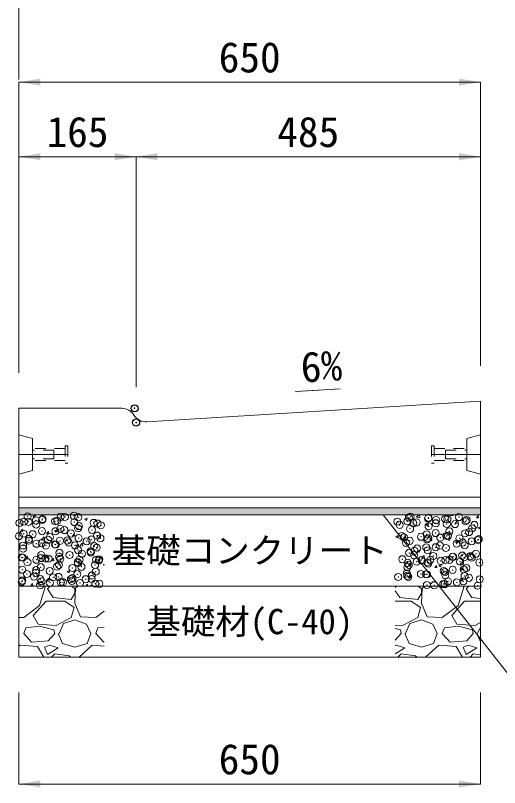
# Model space of a CAD drawing. Units: millimetres at full size. Extents: x 10958 to 33220, y 2125 to 9550.
# Drawn here: x 13003 to 13685, y 3627 to 4714 of the extents above; entities that cross this region are included whole.
import ezdxf
from ezdxf.enums import TextEntityAlignment as Align

# ---------------------------------------------------------------- set-up
doc = ezdxf.new("R2010")
doc.units = ezdxf.units.MM
doc.header["$LTSCALE"] = 20
doc.header["$PDMODE"] = 32
doc.header["$PDSIZE"] = 10
doc.linetypes.add('USER1', pattern=[1.35, 0.75, -0.6])
for name, color, linetype, lineweight in [('インサート', 3, 'USER1', 5), ('ハッチング_基礎', 150, 'Continuous', 5), ('中心線', 1, 'Continuous', 13), ('寸法線', 7, 'Continuous', 13), ('引出線', 4, 'Continuous', 13), ('本体', 2, 'Continuous', 13), ('舗装・基礎', 3, 'Continuous', 13)]:
    doc.layers.add(name, color=color, linetype=linetype, lineweight=lineweight)
for name, color, linetype in [('ハッチング_モルタル', 30, 'Continuous'), ('作業エリア', 11, 'Continuous'), ('文字', 41, 'Continuous')]:
    doc.layers.add(name, color=color, linetype=linetype)
doc.styles.add('ＭＳ ゴシック', font='')
doc.styles.get('ＭＳ ゴシック').set_extended_font_data('MS Gothic')

# ---------------------------------------------------------------- blocks, each defined once
blk = doc.blocks.new('open_arrow')
at = {"color": 0, "linetype": 'Continuous', "lineweight": -2}
blk.add_lwpolyline([(7.5, 1.25), (0, 0), (7.5, -1.25)], dxfattribs=at)
blk = doc.blocks.new('filled_arrow')
at = {"color": 0, "linetype": 'Continuous', "lineweight": -2}
blk.add_solid([(7.5, 1.25), (0, 0), (7.5, -1.25)], dxfattribs=at)

msp = doc.modelspace()

# ---------------------------------------------------------------- hatches: boundary and pattern name
at = {"layer": 'ハッチング_モルタル'}
msp.add_hatch(color=256, dxfattribs=at).paths.add_polyline_path([(13658.14, 4010.84), (13658.14, 4020.84), (13008.14, 4020.84), (13008.14, 4010.84)])

# ---------------------------------------------------------------- linework, layer by layer
at = {"layer": 'インサート'}
for p, q in [((13077.14, 4107.84), (13073.14, 4107.84)), ((13073.14, 4107.84), (13073.14, 4083.84)), ((13077.14, 4107.84), (13077.14, 4083.84)), ((13589.14, 4107.84), (13593.14, 4107.84)), ((13589.14, 4107.84), (13589.14, 4083.84)), ((13593.14, 4107.84), (13593.14, 4083.84)), ((13073.14, 4104.09), (13027.14, 4104.09)), ((13027.14, 4104.09), (13027.14, 4087.59)), ((13057.14, 4101.84), (13027.14, 4101.84)), ((13057.14, 4101.84), (13057.14, 4089.84)), ((13593.14, 4104.09), (13639.14, 4104.09)), ((13609.14, 4101.84), (13639.14, 4101.84)), ((13609.14, 4101.84), (13609.14, 4089.84)), ((13639.14, 4104.09), (13639.14, 4087.59)), ((13057.14, 4089.84), (13027.14, 4089.84)), ((13073.14, 4087.59), (13027.14, 4087.59)), ((13593.14, 4087.59), (13639.14, 4087.59)), ((13609.14, 4089.84), (13639.14, 4089.84)), ((13077.14, 4083.84), (13073.14, 4083.84)), ((13589.14, 4083.84), (13593.14, 4083.84))]:
    msp.add_line(p, q, dxfattribs=at)
at = {"layer": 'ハッチング_基礎'}
for p, q in [((13027.83, 4008.99), (13031.39, 4010.36)), ((13027.83, 4008.98), (13030.35, 4007.28)), ((13030.35, 4007.28), (13031.38, 4010.35)), ((13568.28, 4007.49), (13571.49, 4010.84)), ((13572.79, 4006.79), (13572.32, 4010.84)), ((13616.05, 4010.14), (13616.64, 4010.84)), ((13616.05, 4010.14), (13619.09, 4009.87)), ((13619.07, 4009.87), (13618.89, 4010.84)), ((13652.49, 4006.95), (13654.94, 4009.87)), ((13655.5, 4006.68), (13654.92, 4009.87)), ((13100.83, 4004.91), (13103.36, 4003.21)), ((13100.84, 4004.92), (13104.39, 4006.29)), ((13103.36, 4003.21), (13104.39, 4006.28)), ((13568.27, 4007.5), (13572.79, 4006.8)), ((13581.56, 3996.9), (13585.11, 3998.26)), ((13584.08, 3995.18), (13585.11, 3998.25)), ((13622.49, 3999.08), (13626.45, 4003.21)), ((13622.49, 3999.09), (13627.01, 3998.39)), ((13627.01, 3998.38), (13626.44, 4003.21)), ((13652.49, 4006.95), (13655.53, 4006.69)), ((13010.72, 3987.91), (13013.17, 3990.83)), ((13010.72, 3987.91), (13013.76, 3987.64)), ((13013.74, 3987.64), (13013.15, 3990.83)), ((13047.16, 3984.72), (13049.61, 3987.64)), ((13050.18, 3984.45), (13049.59, 3987.64)), ((13058.15, 3988.54), (13061.71, 3989.9)), ((13058.15, 3988.53), (13060.67, 3986.82)), ((13060.68, 3986.82), (13061.71, 3989.89)), ((13581.55, 3996.89), (13584.08, 3995.18)), ((13654.56, 3992.83), (13658.12, 3994.19)), ((13654.56, 3992.82), (13657.08, 3991.11)), ((13657.08, 3991.11), (13658.11, 3994.18)), ((13039.59, 3975.79), (13043.54, 3979.91)), ((13044.1, 3975.09), (13043.54, 3979.91)), ((13047.16, 3984.72), (13050.19, 3984.46)), ((13083.6, 3981.53), (13086.04, 3984.45)), ((13083.6, 3981.53), (13086.63, 3981.27)), ((13086.61, 3981.27), (13086.03, 3984.45)), ((13120.03, 3978.35), (13122.48, 3981.27)), ((13120.03, 3978.35), (13123.07, 3978.08)), ((13123.05, 3978.08), (13122.46, 3981.26)), ((13538.87, 3980.51), (13542.43, 3981.88)), ((13538.87, 3980.5), (13541.4, 3978.8)), ((13541.4, 3978.8), (13542.43, 3981.87)), ((13550.23, 3978.3), (13552.68, 3981.22)), ((13550.23, 3978.3), (13553.26, 3978.04)), ((13553.24, 3978.03), (13552.66, 3981.22)), ((13586.66, 3975.12), (13589.11, 3978.04)), ((13589.68, 3974.85), (13589.09, 3978.03)), ((13611.87, 3976.43), (13614.4, 3974.73)), ((13611.88, 3976.44), (13615.44, 3977.81)), ((13614.4, 3974.73), (13615.43, 3977.8)), ((13015.46, 3972.14), (13017.99, 3970.44)), ((13015.47, 3972.15), (13019.03, 3973.52)), ((13017.99, 3970.44), (13019.02, 3973.51)), ((13039.59, 3975.8), (13044.1, 3975.09)), ((13088.47, 3968.08), (13091, 3966.37)), ((13088.48, 3968.09), (13092.03, 3969.45)), ((13091, 3966.37), (13092.03, 3969.44)), ((13093.8, 3967.38), (13097.76, 3971.5)), ((13093.8, 3967.39), (13098.32, 3966.69)), ((13098.32, 3966.68), (13097.76, 3971.5)), ((13586.66, 3975.12), (13589.7, 3974.85)), ((13623.1, 3971.93), (13625.55, 3974.85)), ((13623.1, 3971.93), (13626.14, 3971.66)), ((13626.12, 3971.66), (13625.53, 3974.84)), ((13569.19, 3960.05), (13571.72, 3958.34)), ((13569.2, 3960.06), (13572.75, 3961.42)), ((13571.72, 3958.34), (13572.75, 3961.41)), ((13642.2, 3955.99), (13645.76, 3957.36)), ((13642.2, 3955.98), (13644.72, 3954.28)), ((13644.72, 3954.28), (13645.75, 3957.35)), ((13017.77, 3949.7), (13020.22, 3952.62)), ((13017.77, 3949.7), (13020.81, 3949.43)), ((13020.79, 3949.43), (13020.2, 3952.61)), ((13045.79, 3951.7), (13049.35, 3953.07)), ((13045.79, 3951.69), (13048.31, 3949.99)), ((13048.31, 3949.99), (13049.34, 3953.06)), ((13054.21, 3946.51), (13056.66, 3949.43)), ((13054.21, 3946.51), (13057.24, 3946.25)), ((13057.22, 3946.24), (13056.64, 3949.43)), ((13090.64, 3943.32), (13093.09, 3946.24)), ((13093.66, 3943.05), (13093.07, 3946.24)), ((13118.79, 3947.62), (13121.32, 3945.92)), ((13118.8, 3947.63), (13122.35, 3949)), ((13121.32, 3945.92), (13122.35, 3948.99)), ((13575.01, 3949.6), (13578.97, 3953.72)), ((13575.01, 3949.6), (13579.53, 3948.9)), ((13579.53, 3948.9), (13578.96, 3953.72)), ((13629.23, 3941.19), (13633.18, 3945.31)), ((13633.74, 3940.49), (13633.18, 3945.31)), ((13090.64, 3943.32), (13093.68, 3943.06)), ((13127.08, 3940.14), (13128.14, 3941.39)), ((13127.08, 3940.14), (13128.14, 3940.04)), ((13557.28, 3940.09), (13559.72, 3943.01)), ((13557.28, 3940.09), (13560.31, 3939.83)), ((13560.29, 3939.82), (13559.7, 3943.01)), ((13593.71, 3936.91), (13596.16, 3939.82)), ((13593.71, 3936.9), (13596.75, 3936.64)), ((13596.73, 3936.64), (13596.14, 3939.82)), ((13599.51, 3939.6), (13602.04, 3937.89)), ((13599.52, 3939.61), (13603.08, 3940.97)), ((13602.04, 3937.89), (13603.07, 3940.96)), ((13629.22, 3941.2), (13633.74, 3940.5)), ((13630.15, 3933.72), (13632.6, 3936.64)), ((13630.15, 3933.72), (13633.19, 3933.45)), ((13633.17, 3933.45), (13632.58, 3936.63)), ((13046.32, 3917.9), (13050.28, 3922.02)), ((13050.84, 3917.19), (13050.28, 3922.02)), ((13076.11, 3931.25), (13079.67, 3932.61)), ((13076.11, 3931.24), (13078.64, 3929.53)), ((13078.64, 3929.53), (13079.67, 3932.6)), ((13556.83, 3923.21), (13559.36, 3921.51)), ((13556.84, 3923.22), (13560.39, 3924.59)), ((13559.36, 3921.51), (13560.39, 3924.58)), ((13024.82, 3911.49), (13027.27, 3914.41)), ((13024.82, 3911.49), (13027.86, 3911.22)), ((13027.84, 3911.22), (13027.25, 3914.4)), ((13033.43, 3914.86), (13036.99, 3916.23)), ((13033.43, 3914.85), (13035.95, 3913.15)), ((13035.95, 3913.15), (13036.98, 3916.22)), ((13046.32, 3917.9), (13050.84, 3917.2)), ((13063.39, 3910.84), (13063.71, 3911.22)), ((13063.75, 3910.84), (13063.69, 3911.21)), ((13101.84, 3910.84), (13104.5, 3913.61)), ((13104.81, 3910.84), (13104.49, 3913.61)), ((13106.57, 3910.84), (13109.99, 3912.16)), ((13109.55, 3910.84), (13109.99, 3912.15)), ((13629.84, 3919.15), (13633.4, 3920.52)), ((13629.84, 3919.14), (13632.36, 3917.44)), ((13632.36, 3917.44), (13633.39, 3920.51)), ((13037.18, 3883.58), (13045.31, 3908.98)), ((13045.31, 3908.98), (13044.17, 3910.84)), ((13052.26, 3910.84), (13048.36, 3906.95)), ((13048.36, 3906.95), (13056.49, 3894.76)), ((13081.89, 3891.71), (13086.97, 3900.85)), ((13086.97, 3906.95), (13082.51, 3910.84)), ((13087.98, 3907.96), (13086.97, 3886.63)), ((13086.97, 3900.85), (13086.97, 3906.95)), ((13091.14, 3910.84), (13087.98, 3907.96)), ((13540.26, 3910.84), (13538.14, 3908.72)), ((13538.14, 3904.28), (13544.49, 3894.76)), ((13569.89, 3891.71), (13574.97, 3900.85)), ((13574.97, 3906.95), (13570.51, 3910.84)), ((13575.98, 3907.96), (13574.97, 3886.63)), ((13574.97, 3900.85), (13574.97, 3906.95)), ((13579.14, 3910.84), (13575.98, 3907.96)), ((13626.78, 3883.58), (13634.91, 3908.98)), ((13634.91, 3908.98), (13633.77, 3910.84)), ((13641.86, 3910.84), (13637.96, 3906.95)), ((13637.96, 3906.95), (13646.09, 3894.76)), ((13028.04, 3869.36), (13046.33, 3889.68)), ((13046.33, 3889.68), (13072.74, 3889.68)), ((13056.49, 3894.76), (13081.89, 3891.71)), ((13072.74, 3889.68), (13085.95, 3880.53)), ((13538.14, 3889.68), (13560.74, 3889.68)), ((13544.49, 3894.76), (13569.89, 3891.71)), ((13560.74, 3889.68), (13573.95, 3880.53)), ((13617.64, 3869.36), (13635.93, 3889.68)), ((13635.93, 3889.68), (13658.14, 3889.68)), ((13646.09, 3894.76), (13658.14, 3893.31)), ((13014.83, 3866.31), (13037.18, 3883.58)), ((13085.95, 3880.53), (13081.89, 3866.31)), ((13086.97, 3886.63), (13095.09, 3867.32)), ((13573.95, 3880.53), (13569.89, 3866.31)), ((13574.97, 3886.63), (13583.09, 3867.32)), ((13604.43, 3866.31), (13626.78, 3883.58)), ((13035.15, 3857.16), (13028.04, 3869.36)), ((13116.43, 3866.31), (13128.14, 3875.35)), ((13624.75, 3857.16), (13617.64, 3869.36)), ((13008.14, 3866.63), (13014.83, 3866.31)), ((13060.55, 3855.13), (13035.15, 3857.16)), ((13081.89, 3866.31), (13060.55, 3855.13)), ((13064.61, 3843.96), (13070.71, 3858.18)), ((13070.71, 3858.18), (13086.97, 3863.26)), ((13086.97, 3863.26), (13103.22, 3857.16)), ((13095.09, 3867.32), (13116.43, 3866.31)), ((13103.22, 3857.16), (13109.32, 3843.96)), ((13569.89, 3866.31), (13548.55, 3855.13)), ((13552.61, 3843.96), (13558.71, 3858.18)), ((13558.71, 3858.18), (13574.97, 3863.26)), ((13574.97, 3863.26), (13591.22, 3857.16)), ((13583.09, 3867.32), (13604.43, 3866.31)), ((13591.22, 3857.16), (13597.32, 3843.96)), ((13650.15, 3855.13), (13624.75, 3857.16)), ((13658.14, 3859.31), (13650.15, 3855.13)), ((13014.83, 3843.96), (13017.88, 3852.08)), ((13037.18, 3854.12), (13017.88, 3852.08)), ((13057.5, 3849.04), (13037.18, 3854.12)), ((13058.52, 3843.96), (13057.5, 3849.04)), ((13116.43, 3843.96), (13119.48, 3852.08)), ((13128.14, 3852.99), (13119.48, 3852.08)), ((13548.55, 3855.13), (13538.14, 3855.96)), ((13545.5, 3849.04), (13538.14, 3850.88)), ((13546.52, 3843.96), (13545.5, 3849.04)), ((13604.43, 3843.96), (13607.48, 3852.08)), ((13626.78, 3854.12), (13607.48, 3852.08)), ((13647.1, 3849.04), (13626.78, 3854.12)), ((13648.12, 3843.96), (13647.1, 3849.04)), ((13654.21, 3843.96), (13658.14, 3853.1)), ((13026.01, 3831.76), (13014.83, 3843.96)), ((13058.52, 3843.96), (13049.37, 3833.8)), ((13063.6, 3843.96), (13069.69, 3829.73)), ((13104.24, 3829.73), (13109.32, 3843.96)), ((13127.61, 3831.76), (13116.43, 3843.96)), ((13546.52, 3843.96), (13538.14, 3834.64)), ((13551.6, 3843.96), (13557.69, 3829.73)), ((13592.24, 3829.73), (13597.32, 3843.96)), ((13615.61, 3831.76), (13604.43, 3843.96)), ((13648.12, 3843.96), (13638.97, 3833.8)), ((13653.2, 3843.96), (13658.14, 3832.44)), ((13009.75, 3827.7), (13008.14, 3826.22)), ((13034.13, 3825.67), (13009.75, 3827.7)), ((13049.37, 3833.8), (13026.01, 3831.76)), ((13043.19, 3810.84), (13034.13, 3825.67)), ((13051.41, 3827.7), (13044.29, 3824.65)), ((13044.29, 3824.65), (13048.36, 3814.49)), ((13063.6, 3823.64), (13051.41, 3827.7)), ((13069.69, 3829.73), (13086.97, 3824.65)), ((13086.97, 3824.65), (13104.24, 3829.73)), ((13111.35, 3827.7), (13092.89, 3810.84)), ((13128.14, 3826.3), (13111.35, 3827.7)), ((13128.14, 3831.81), (13127.61, 3831.76)), ((13539.41, 3827.7), (13538.14, 3827.15)), ((13551.6, 3823.64), (13539.41, 3827.7)), ((13557.69, 3829.73), (13574.97, 3824.65)), ((13574.97, 3824.65), (13592.24, 3829.73)), ((13599.35, 3827.7), (13580.89, 3810.84)), ((13623.73, 3825.67), (13599.35, 3827.7)), ((13638.97, 3833.8), (13615.61, 3831.76)), ((13632.79, 3810.84), (13623.73, 3825.67)), ((13641.01, 3827.7), (13633.89, 3824.65)), ((13633.89, 3824.65), (13637.96, 3814.49)), ((13653.2, 3823.64), (13641.01, 3827.7)), ((13048.36, 3814.49), (13063.6, 3823.64)), ((13058.52, 3815.51), (13053.86, 3810.84)), ((13078.84, 3812.46), (13058.52, 3815.51)), ((13538.14, 3815.56), (13551.6, 3823.64)), ((13546.52, 3815.51), (13541.86, 3810.84)), ((13566.84, 3812.46), (13546.52, 3815.51)), ((13637.96, 3814.49), (13653.2, 3823.64)), ((13648.12, 3815.51), (13643.46, 3810.84)), ((13658.14, 3814.01), (13648.12, 3815.51)), ((13080.69, 3810.84), (13078.84, 3812.46)), ((13568.69, 3810.84), (13566.84, 3812.46))]:
    msp.add_line(p, q, dxfattribs=at)
for p in [(13020.3, 4008.59), (13041.33, 4004.97), (13066.99, 4008.22), (13072.89, 4007.9), (13085.61, 4009.57), (13091.72, 4007.61), (13557.41, 4007.1), (13559.67, 4008.21), (13584.53, 4005.95), (13584.99, 4006.87), (13608.51, 4005.31), (13611.65, 4004.81), (13627.75, 4007.84), (13008.85, 3999.47), (13015.25, 4001.39), (13021.57, 4001.14), (13032.06, 4003.05), (13032.47, 3997.44), (13040.81, 4003.67), (13059.18, 4001.9), (13062.09, 4002.52), (13086.3, 4000.75), (13092.76, 3995.12), (13113.42, 3999.61), (13118.84, 3998.7), (13123.57, 3996.29), (13541.01, 4001.42), (13544.47, 3996.87), (13555.36, 4001.78), (13563.71, 3999.41), (13568.12, 4000.27), (13585.13, 3994.88), (13595.24, 3999.13), (13595.79, 4003.63), (13610.79, 3998.13), (13622.36, 3997.98), (13637.18, 4001.94), (13638.77, 4003.66), (13649.48, 3996.84), (13014.63, 3984.48), (13027.45, 3983.64), (13040.72, 3988.06), (13059.53, 3987.86), (13066.38, 3991.31), (13072.25, 3989.53), (13081.5, 3984.75), (13091.49, 3992.07), (13111.12, 3989.83), (13559.05, 3991.3), (13582.43, 3983.59), (13595.15, 3985.27), (13614.39, 3987.8), (13636.56, 3985.03), (13642.14, 3986.73), (13646.47, 3992.03), (13008.21, 3981.1), (13022.17, 3977.09), (13022.24, 3974.57), (13040.1, 3971.15), (13049.29, 3975.94), (13051.87, 3979.66), (13065.76, 3974.4), (13076.41, 3974.8), (13078.12, 3972.03), (13092.14, 3978.21), (13103.52, 3973.65), (13110.2, 3976.26), (13118.23, 3981.79), (13122.92, 3977.93), (13547.31, 3981.28), (13550.35, 3979.37), (13553.26, 3971.47), (13558.43, 3974.39), (13574.43, 3980.13), (13582.89, 3976.56), (13584.52, 3977.97), (13601.54, 3978.98), (13610.18, 3981.22), (13612.51, 3981.64), (13628.66, 3977.84), (13633.1, 3971.99), (13645.82, 3973.66), (13654.31, 3975.57), (13655.78, 3976.69), (13014.02, 3967.57), (13014.08, 3963.6), (13032.88, 3970.26), (13046.16, 3967.82), (13058.88, 3969.5), (13060, 3969.12), (13087.12, 3967.97), (13091.53, 3961.3), (13114.24, 3966.83), (13117.61, 3964.87), (13565.43, 3960.32), (13569.07, 3963.56), (13581.78, 3965.23), (13583.9, 3961.06), (13595.06, 3965.4), (13601.02, 3967.77), (13609.56, 3964.31), (13624.69, 3970.49), (13635.94, 3968.12), (13012.06, 3951.26), (13013.4, 3950.66), (13039.18, 3950.12), (13039.48, 3954.24), (13045.52, 3949.46), (13064.76, 3952), (13065.14, 3957.49), (13079.4, 3954.44), (13096.84, 3956.22), (13109.02, 3959.52), (13109.56, 3957.89), (13557.82, 3957.48), (13564.53, 3954.17), (13591.65, 3953.03), (13618.77, 3951.88), (13619.74, 3951.95), (13632.46, 3953.63), (13635.32, 3951.21), (13644.09, 3952.71), (13645.89, 3950.73), (13651.7, 3956.16), (13020.15, 3944.26), (13032.8, 3947.79), (13049.77, 3949.35), (13064.52, 3940.58), (13066.3, 3948.97), (13090.91, 3944.39), (13091.57, 3943.28), (13093.42, 3947.83), (13115.43, 3940.39), (13116.99, 3947.96), (13120.54, 3946.68), (13121.2, 3948.37), (13548.13, 3948.49), (13555.7, 3943.52), (13557.2, 3940.57), (13568.42, 3945.2), (13575.24, 3947.35), (13583.28, 3944.15), (13584.84, 3942.54), (13587.66, 3947.73), (13602.36, 3946.2), (13608.94, 3947.4), (13614.46, 3947.63), (13629.48, 3945.06), (13656.6, 3943.91), (13012.78, 3933.75), (13019.44, 3927.75), (13032.15, 3929.43), (13032.32, 3933.11), (13038.86, 3937.33), (13051.39, 3931.96), (13061.94, 3938.2), (13083.48, 3936.18), (13096.19, 3937.86), (13116.37, 3931.05), (13554.43, 3928.35), (13555.21, 3937.46), (13574.29, 3927.69), (13606.38, 3931.92), (13608.32, 3930.49), (13619.09, 3933.59), (13634.71, 3934.3), (13638.33, 3936.12), (13012.16, 3916.84), (13012.88, 3918.48), (13029.29, 3924.16), (13038.25, 3920.41), (13040, 3917.34), (13056.41, 3923.01), (13063.91, 3923.67), (13081.35, 3920.42), (13082.83, 3917.82), (13083.53, 3921.87), (13090.29, 3927.48), (13102.07, 3920.35), (13110.64, 3920.72), (13110.97, 3925.5), (13542.34, 3923.49), (13555.05, 3925.16), (13556.58, 3923.66), (13581.54, 3927.2), (13582.66, 3927.24), (13608.66, 3926.06), (13612.36, 3917.32), (13634.09, 3917.39), (13635.78, 3924.91), (13641.99, 3922.4), (13657.05, 3920.31), (13038.03, 3911.92), (13051.72, 3915.33), (13067.12, 3916.19), (13070.11, 3916.15), (13094.24, 3915.04), (13115.75, 3914.14), (13121.35, 3913.9), (13582.74, 3912.23), (13593.01, 3911.88), (13605.73, 3913.56), (13607.7, 3913.58), (13624.97, 3916.09), (13654.16, 3911.25)]:
    msp.add_point(p, dxfattribs=at)
at = {"layer": '中心線'}
for p, q in [((13008.14, 4095.84), (13077.14, 4095.84)), ((13658.14, 4095.84), (13589.14, 4095.84))]:
    msp.add_line(p, q, dxfattribs=at)
at = {"layer": '作業エリア'}
for p in [(13171.14, 4160.84), (13173.14, 4140.84)]:
    msp.add_point(p, dxfattribs=at)
at = {"layer": '寸法線'}
for p, q in [((13008.14, 4623.57), (13008.14, 4897.11)), ((13658.14, 4619.84), (13008.14, 4619.84)), ((13008.14, 4210.84), (13008.14, 4619.84)), ((13658.14, 4220.84), (13658.14, 4619.84)), ((13173.14, 4514.84), (13008.14, 4514.84)), ((13008.14, 4210.84), (13008.14, 4514.84)), ((13658.14, 4514.84), (13173.14, 4514.84)), ((13173.14, 4190.84), (13173.14, 4514.84)), ((13173.14, 4190.84), (13173.14, 4514.84)), ((13658.14, 4220.84), (13658.14, 4514.84)), ((13008.14, 3760.84), (13008.14, 3632.26)), ((13658.14, 3760.84), (13658.14, 3632.26)), ((13008.14, 3632.26), (13658.14, 3632.26))]:
    msp.add_line(p, q, dxfattribs=at)
at = {"layer": '引出線'}
for points in [[(13397.79, 4184.33), (13460.36, 4188.2), (13407.01, 4184.9)], [(13520.97, 4010.84), (13728.46, 3747.06), (14185.87, 3747.06)]]:
    msp.add_lwpolyline(points, dxfattribs=at)
at = {"layer": '本体'}
for p, q in [((13008.14, 4160.84), (13008.14, 4020.84)), ((13153.04, 4160.84), (13008.14, 4160.84)), ((13658.14, 4170.84), (13188.37, 4141.79)), ((13658.14, 4170.84), (13658.14, 4020.84)), ((13658.14, 4020.84), (13008.14, 4020.84))]:
    msp.add_line(p, q, dxfattribs=at)
at = {"layer": '本体', "lineweight": 9}
for p, q in [((13008.14, 4123.34), (13027.14, 4118.34)), ((13027.14, 4118.34), (13027.14, 4073.34)), ((13658.14, 4123.34), (13639.14, 4118.34)), ((13639.14, 4118.34), (13639.14, 4073.34)), ((13008.14, 4068.34), (13027.14, 4073.34)), ((13658.14, 4068.34), (13639.14, 4073.34))]:
    msp.add_line(p, q, dxfattribs=at)
at = {"layer": '本体', "lineweight": 5}
msp.add_line((13658.14, 4035.84), (13008.14, 4035.84), dxfattribs=at)
at = {"layer": '本体'}
for centre, start, end in [((13153.04, 4140.84), 31.50748, 90), ((13187.14, 4161.75), 211.50748, 273.53956)]:
    msp.add_arc(centre, 20, start, end, dxfattribs=at)
at = {"layer": '舗装・基礎'}
for points in [[(13008.14, 4020.84), (13658.14, 4020.84), (13658.14, 4010.84), (13008.14, 4010.84)], [(13008.14, 4010.84), (13658.14, 4010.84), (13658.14, 3910.84), (13008.14, 3910.84)], [(13008.14, 3910.84), (13658.14, 3910.84), (13658.14, 3810.84), (13008.14, 3810.84)]]:
    msp.add_lwpolyline(points, close=True, dxfattribs=at)

# ---------------------------------------------------------------- block references
at = {"layer": '寸法線', "xscale": 4, "yscale": 4}
for p in [(13008.14, 4619.84), (13008.14, 4514.84), (13173.14, 4514.84), (13008.14, 3632.26)]:
    msp.add_blockref('filled_arrow', p, dxfattribs=at)
at = {"layer": '寸法線', "xscale": 4, "yscale": 4, "rotation": 180}
for p in [(13658.14, 4619.84), (13173.14, 4514.84), (13658.14, 4514.84), (13658.14, 3632.26)]:
    msp.add_blockref('filled_arrow', p, dxfattribs=at)
at = {"layer": '引出線', "xscale": 0.133, "yscale": 0.133}
for name, p, rotation in [('open_arrow', (13397.79, 4184.33), 3.5), ('filled_arrow', (13520.97, 4010.84), 308.2)]:
    msp.add_blockref(name, p, dxfattribs=dict(at, rotation=rotation))

# ---------------------------------------------------------------- texts
at = {"layer": '寸法線', "style": 'ＭＳ ゴシック'}
for s, p in [('650', (13333.14, 4654.84)), ('165', (13090.64, 4549.84)), ('485', (13415.64, 4549.84)), ('650', (13333.14, 3667.26))]:
    msp.add_text(s, height=42.72, dxfattribs=at).set_placement(p, align=Align.MIDDLE_CENTER)
at = {"layer": '引出線', "style": 'ＭＳ ゴシック'}
msp.add_text('6%', height=42.72, rotation=3.54, dxfattribs=at).set_placement((13403.62, 4239.71), align=Align.TOP_LEFT)
at = {"layer": '文字', "style": 'ＭＳ ゴシック'}
for s, p in [('基礎コンクリート', (13333.14, 3960.84)), ('基礎材(C-40)', (13333.14, 3860.84))]:
    msp.add_text(s, height=35.6, dxfattribs=at).set_placement(p, align=Align.MIDDLE_CENTER)

doc.saveas('drawing.dxf')
